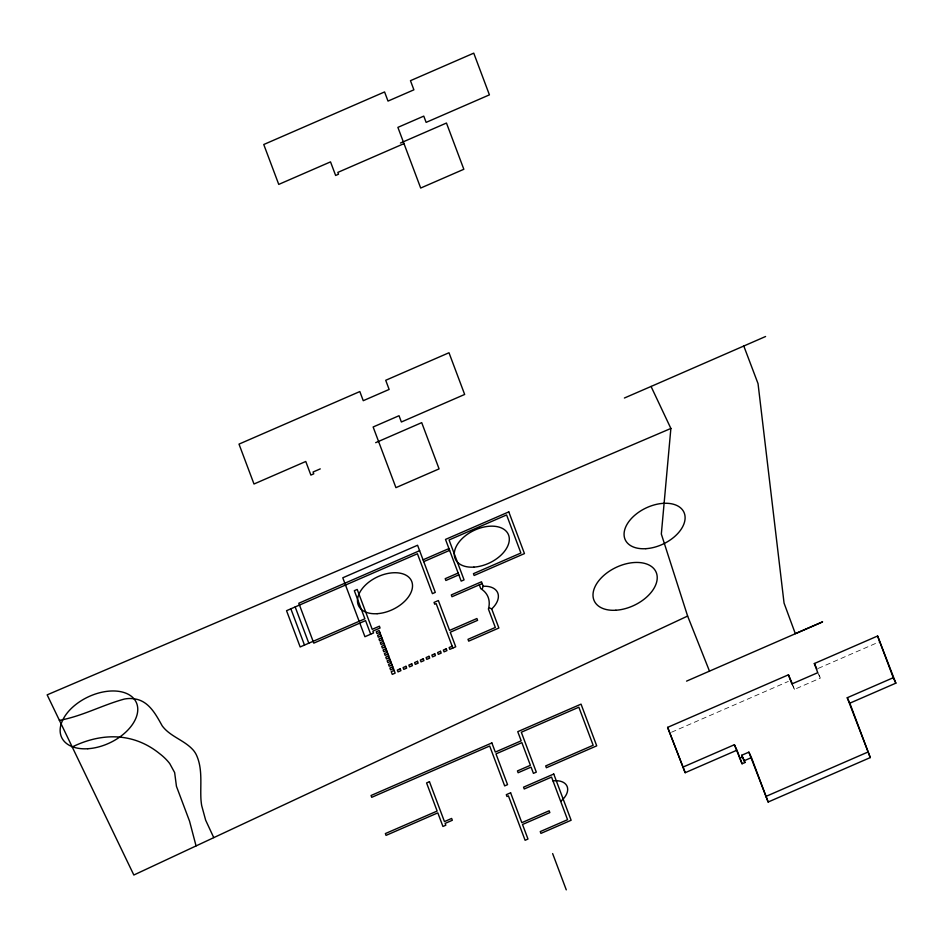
<?xml version="1.0" encoding="UTF-8"?>
<svg xmlns="http://www.w3.org/2000/svg" width="943" height="943" viewBox="0 0 943 943"><rect width="100%" height="100%" fill="white"/><g stroke="black" fill="none" stroke-linecap="round" stroke-linejoin="round"><path stroke-width="0.71" stroke-dasharray="4.71 3.54" d="M671.534 732.228L788.324 681.424M818.241 668.398L878.829 642.042M791.872 683.946L794.442 689.392L820.327 678.123L818.854 674.21M817.758 672.689L820.327 678.123M792.969 685.478L794.442 689.392"/><path stroke-width="1.41" d="M624.396 398.017L651.059 386.465L670.874 428.464L661.326 534.021L687.624 616.062L709.49 671.145M482.356 588.503L483.205 586.298L481.508 581.772L451.308 594.915L451.98 596.73L482.191 583.587M651.059 386.465L765.586 336.51M400.433 143.053L446.463 123.038L463.838 169.268L420.684 188.046L397.887 127.376L423.772 116.119L426.13 122.378L489.417 94.854L473.751 53.15L410.464 80.685L413.894 89.821L388.009 101.09L384.579 91.942L263.757 144.515L278.751 184.404L330.521 161.878L335.637 175.469L338.513 174.219L337.83 172.404L403.993 143.619M375.679 442.668L421.71 422.641L439.084 468.883L395.93 487.649L373.133 426.99L399.03 415.722L401.376 421.993L464.663 394.457L448.998 352.753L385.711 380.288L389.141 389.435L363.255 400.692L359.825 391.557L239.003 444.118L253.997 484.007L305.768 461.481L310.884 475.083L313.76 473.834L313.076 472.019L320.266 468.883M419.623 550.688L298.801 603.249L313.795 643.138L365.578 620.612L370.682 634.203M423.053 559.824L448.951 548.555M423.737 561.639L449.622 550.37M458.145 573.038L445.202 578.672L445.886 580.487L458.828 574.853M379.829 632.34L376.952 633.59L376.269 631.775L379.145 630.525L395.152 673.137L392.276 674.386L391.251 671.664L394.127 670.414M380.5 634.156L377.624 635.405L378.308 637.22L381.184 635.971M381.868 637.774L378.992 639.036L379.675 640.839L382.552 639.59M383.235 641.405L380.359 642.654L381.031 644.47L383.907 643.22M384.591 645.036L381.715 646.285L382.398 648.1L385.274 646.851M385.958 648.654L383.082 649.916L383.766 651.719L386.642 650.47M387.314 652.285L384.438 653.534L385.121 655.35L387.997 654.1M388.681 655.915L385.805 657.165L386.489 658.98L389.365 657.719M390.048 659.534L387.172 660.784L387.844 662.599L390.72 661.349M391.404 663.165L388.528 664.414L389.211 666.23L392.088 664.98M392.771 666.795L389.895 668.045L390.579 669.86L393.455 668.599M452.18 646.214L449.127 647.546L449.811 649.362L455.728 646.78L450.259 632.223L477.594 620.341L476.91 618.525L449.587 630.407L438.354 600.55L434.039 602.424L434.723 604.239L436.161 603.614L452.852 648.03M686.563 681.129L822.591 621.861L795.326 633.649L784.057 603.096L758.042 383.648L743.791 346.022M682.602 767.26L734.385 744.734L736.955 750.18L685.184 772.706L667.62 727.371L788.431 674.811L792.474 684.17M788.431 674.811L791.872 683.946L817.758 672.689L814.328 663.542L877.603 636.006L895.85 683.156L849.82 703.183L870.271 757.583L768.156 802.021L748.883 752.137L741.693 755.272L744.946 762.522L742.07 763.771L734.385 744.734M870.271 757.583L847.25 697.737L893.28 677.711L877.603 636.006M739.501 758.337L742.377 757.088M744.946 762.522L744.263 760.706L751.453 757.583L768.156 802.021M765.586 796.576L867.701 752.149M670.874 428.464L47.15 694.861L133.835 875.021L687.624 616.062M72.222 746.962C101.82 732.452 133.588 732.452 159.756 753.763A124.134 76.418 -25.3 0 1 169.752 763.618L174.644 772.565L176.447 786.332L189.543 821.153L196.05 845.883M59.374 720.358C82.076 716.315 102.422 704.987 124.476 699.034A24.105 14.84 -25.3 0 1 133.576 698.751C148.581 700.295 155.736 714.299 162.243 725.921C170.164 736.589 184.074 740.031 192.891 749.72A57.405 35.339 -25.3 0 1 196.45 755.072C202.78 768.887 200.187 784.34 200.93 799.004A159.579 98.249 -25.3 0 0 201.684 805.581L205.645 820.162L213.743 837.596M489.676 607.976L491.704 608.919L498.882 628.003L468.683 641.146L467.999 639.33L495.323 627.449L488.415 609.072A41.822 25.744 -25.3 0 0 480.741 588.656L479.315 584.837M893.28 677.711L895.85 683.156M847.25 697.737L849.82 703.183M814.328 663.542L816.897 668.988M748.883 752.137L750.946 756.498M741.693 755.272L744.263 760.706M667.62 727.371L685.184 772.706M737.473 751.536L742.07 763.771M552.645 853.592L566.271 889.85M359.142 621.296L342.781 577.788L417.572 545.243L435.289 592.381L432.413 593.642L417.431 553.753L286.542 610.699L300.169 646.957L364.894 618.797L354.332 590.695L357.208 589.446L372.202 629.335L379.392 626.199L380.064 628.014L372.874 631.138L373.558 632.953L364.929 636.714L359.825 623.111M295.171 606.938L308.797 643.197M290.857 608.813L304.483 645.083M483.205 586.298A22.608 13.921 -25.3 0 1 491.704 608.919M552.999 780.91A19.473 11.988 -25.3 0 1 567.191 786.615A19.473 11.988 -25.3 0 1 560.672 801.326M508.796 511.884L445.509 539.42L461.186 581.124L464.062 579.874L449.068 539.985L506.603 514.949L520.901 553.022L473.445 573.674L474.129 575.489L524.461 553.588L508.796 511.884M400.221 668.823L397.345 670.072L398.029 671.887L400.905 670.638L400.221 668.823M405.973 666.312L403.097 667.573L403.781 669.377L406.657 668.127L405.973 666.312M411.737 663.813L408.861 665.063L409.533 666.878L412.409 665.628L411.737 663.813M417.49 661.314L414.614 662.564L415.285 664.379L418.162 663.129L417.49 661.314M423.242 658.803L420.366 660.065L421.038 661.868L423.926 660.619L423.242 658.803M428.994 656.304L426.118 657.554L426.802 659.369L429.678 658.12L428.994 656.304M434.747 653.805L431.87 655.055L432.554 656.87L435.43 655.609L434.747 653.805M440.499 651.295L437.623 652.544L438.306 654.359L441.183 653.11L440.499 651.295M446.251 648.796L443.375 650.045L444.059 651.861L446.935 650.611L446.251 648.796M491.869 742.943L371.059 795.503L371.731 797.318L489.676 746.007L504.67 785.896L507.546 784.647L495.983 753.893L521.88 742.636L530.39 765.292L517.448 770.926L518.131 772.741L531.074 767.107L533.432 773.378L536.308 772.128L521.314 732.24L578.849 707.203L593.159 745.276L545.691 765.928L546.374 767.743L596.719 745.842L581.041 704.138L517.754 731.674L521.196 740.821L495.311 752.078L491.869 742.943M429.454 781.7L426.578 782.949L437.139 811.051L385.369 833.577L386.041 835.392L437.823 812.866L442.939 826.469L445.815 825.219L445.131 823.404L452.322 820.269L451.638 818.453L444.448 821.589L429.454 781.7M510.611 792.804L506.297 794.678L506.98 796.493L508.418 795.868L525.11 840.284L527.986 839.034L522.516 824.488L549.84 812.595L549.156 810.78L521.833 822.673L510.611 792.804M553.753 774.026L523.554 787.169L524.237 788.985L551.561 777.091L567.568 819.703L540.245 831.596L540.928 833.4L571.128 820.257L553.753 774.026M473.893 567.12A29.233 18 -25.3 0 0 508.583 535.023A29.233 18 -25.3 0 0 462.907 537.875A29.233 18 -25.3 0 0 473.893 567.12M377.106 613.693A29.233 18 -25.3 0 0 411.785 581.595A29.233 18 -25.3 0 0 366.108 584.448A29.233 18 -25.3 0 0 377.106 613.693M615.885 610.239A34.113 21.005 -25.3 0 0 656.363 572.778A34.113 21.005 -25.3 0 0 603.072 576.114A34.113 21.005 -25.3 0 0 615.885 610.239M645.837 548.685A32.416 19.956 -25.3 0 0 684.288 513.086A32.416 19.956 -25.3 0 0 633.649 516.257A32.416 19.956 -25.3 0 0 645.837 548.685M87.817 748.73A41.221 25.378 -25.3 0 0 136.723 703.454A41.221 25.378 -25.3 0 0 72.316 707.498A41.221 25.378 -25.3 0 0 87.817 748.73"/></g></svg>
